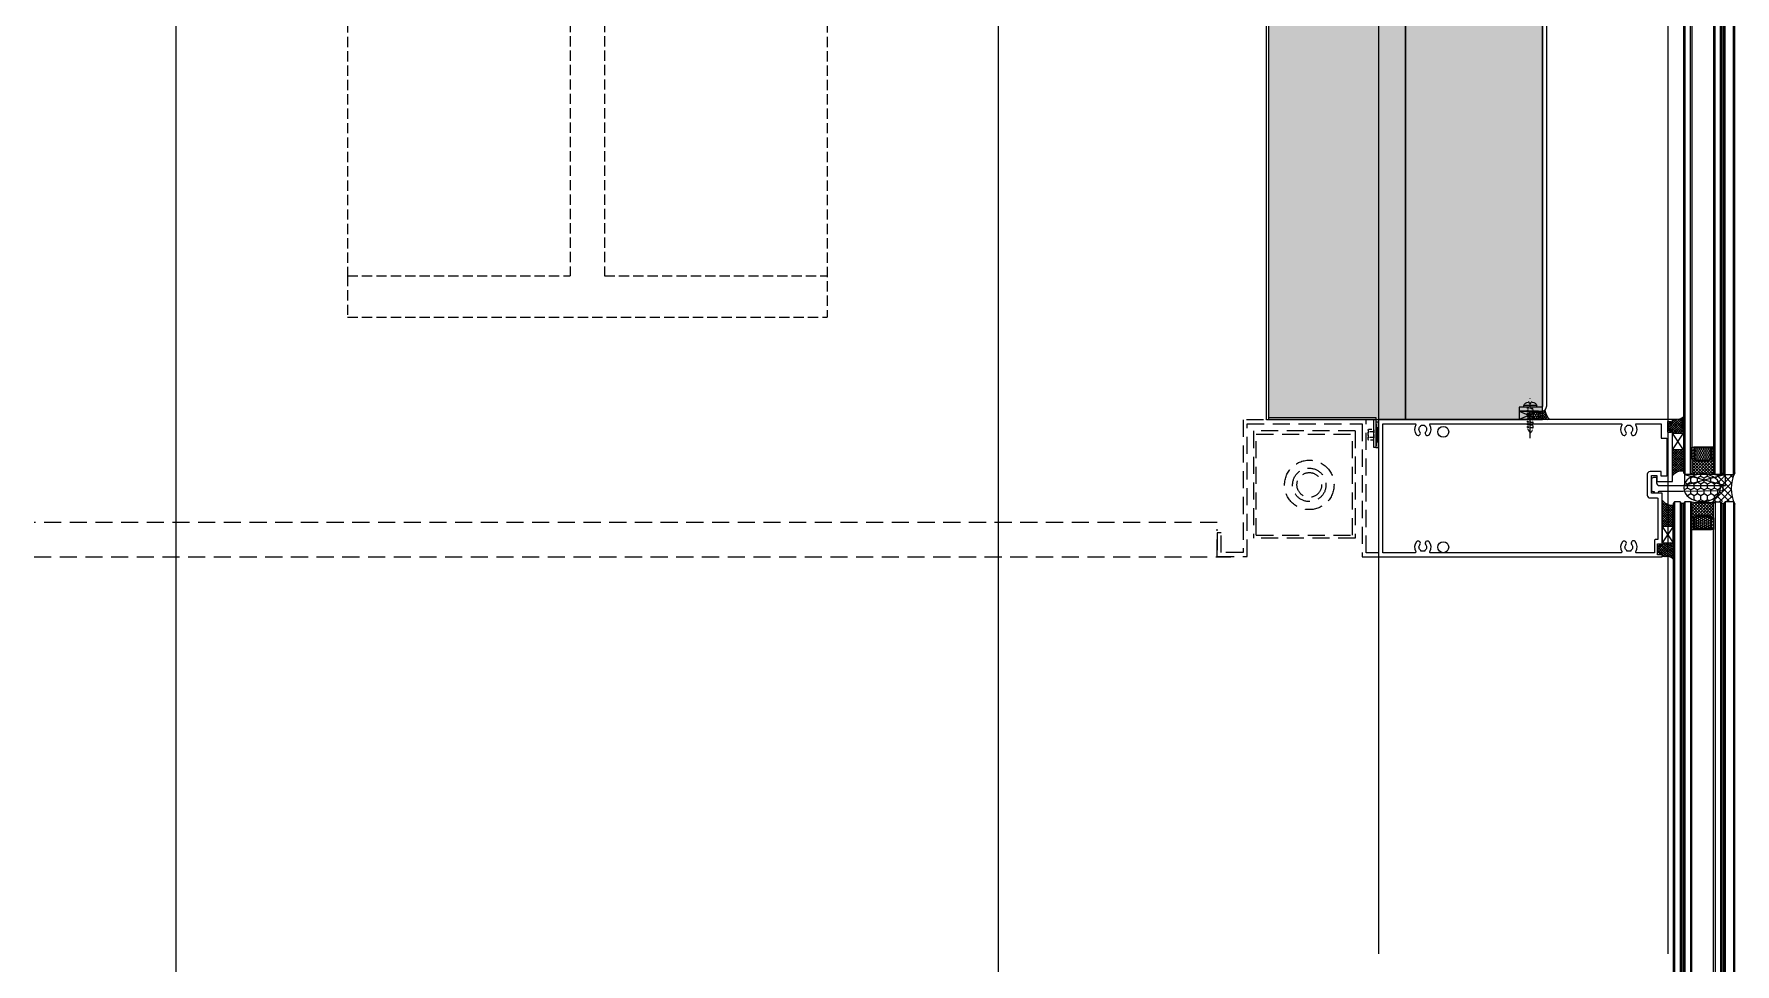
# Model space of a CAD drawing. Header units: millimetres. Extents: x 19684 to 58158, y -7929 to 13062.
# Drawn here: x 53836 to 55077, y 2732 to 3411 of the extents above; entities that cross this region are included whole.
import ezdxf

# ---------------------------------------------------------------- set-up
doc = ezdxf.new("R2010")
doc.units = ezdxf.units.MM
for name, pattern in [('CENTER2', [28.575000000000003, 19.05, -3.175, 3.175, -3.175]), ('DASH', [0.35, 0.25, -0.1]), ('HIDDEN', [0.375, 0.25, -0.125]), ('HIDDEN2', [0.1875, 0.125, -0.0625])]:
    doc.linetypes.add(name, pattern=pattern)
for name, color, linetype in [('CASTFIX', 1, 'Continuous'), ('F-Alum', 4, 'Continuous'), ('F-Bolt', 32, 'Continuous'), ('F-gasket', 8, 'Continuous'), ('F-Glass', 5, 'Continuous'), ('F-Misc', 1, 'Continuous'), ('F-seslants', 8, 'Continuous'), ('F-steel', 3, 'Continuous'), ('F_MISC', 8, 'Continuous'), ('GLAZING', 8, 'Continuous'), ('Hatch', 8, 'Continuous'), ('HIDDEN', 1, 'HIDDEN'), ('INSUL', 173, 'Continuous'), ('PJ', 4, 'Continuous'), ('POCHET', 8, 'Continuous'), ('TC', 4, 'Continuous')]:
    doc.layers.add(name, color=color, linetype=linetype)

# ---------------------------------------------------------------- blocks, each defined once
blk = doc.blocks.new('ding1')
at = {"layer": 'CASTFIX', "color": 8, "linetype": 'HIDDEN2'}
for p, q in [((1217.080535677697, -4182.623013990795), (1212.280535677697, -4183.266124916723)), ((1212.880535677697, -4181.857616678883), (1214.680535677697, -4178.922834070187)), ((1212.880535677697, -4197.922834070187), (1212.880535677697, -4181.857616678883)), ((1214.680535677697, -4178.922834070187), (1216.480535677697, -4181.33858421964)), ((1216.480535677697, -4197.922834070187), (1216.480535677697, -4181.33858421964)), ((1217.080535677697, -4184.623013990795), (1212.280535677697, -4185.266124916723)), ((1217.080535677697, -4186.623013990795), (1212.280535677697, -4187.266124916723)), ((1217.080535677697, -4188.623013990795), (1212.280535677697, -4189.266124916723)), ((1217.080535677697, -4190.623013990795), (1212.280535677697, -4191.266124916723)), ((1217.080535677697, -4192.623013990795), (1212.280535677697, -4193.266124916723)), ((1217.080535677697, -4194.623013990795), (1212.280535677697, -4195.266124916723)), ((1217.080535677697, -4196.623013990795), (1212.280535677697, -4197.266124916723))]:
    blk.add_line(p, q, dxfattribs=at)
at = {"layer": 'CASTFIX', "color": 9, "linetype": 'CENTER2'}
blk.add_line((1214.680535677697, -4175.415606518631), (1214.680535677697, -4204.300201433828), dxfattribs=at)
at = {"layer": 'CASTFIX'}
for p, q in [((1209.930535677697, -4197.922834070187), (1209.930535677697, -4199.172834070187)), ((1219.430535677697, -4197.922834070187), (1209.930535677697, -4197.922834070187)), ((1219.430535677697, -4199.172834070187), (1209.930535677697, -4199.172834070187)), ((1213.980558336815, -4201.472834070186), (1213.180535677697, -4201.472834070186)), ((1214.18056401238, -4200.722834070186), (1213.980558336815, -4201.472834070186)), ((1215.180564012408, -4200.722834070186), (1214.18056401238, -4200.722834070186)), ((1215.180564012408, -4200.722834070186), (1215.380558336844, -4201.472834070186)), ((1216.180535677697, -4201.472834070186), (1215.380558336844, -4201.472834070186)), ((1219.430535677697, -4197.922834070187), (1219.430535677697, -4199.172834070187))]:
    blk.add_line(p, q, dxfattribs=at)
for centre, radius, start, end in [((1213.340443233555, -4197.800682089081), 3.675631999908295, 201.9199292038799, 267.5065728459988), ((1216.020628121838, -4197.800682089082), 3.675631999908523, 272.4934271540012, 338.080070796125)]:
    blk.add_arc(centre, radius, start, end, dxfattribs=at)
blk = doc.blocks.new('*U173')
at = {"layer": 'INSUL', "lineweight": 0}
h = blk.add_hatch(dxfattribs=at)
h.set_pattern_fill('岩棉', color=256, scale=99.99999999999997, style=0, pattern_type=2)
h.set_pattern_definition([(171.78891, (53.30000799999998, 199.0476189999999), (-673.201724156126, 100.0000024861342), [3.334188999999999, -696.8453999999997]), (146.908661, (56.22287299999998, 197.1428569999999), (-158.400404383208, 100.0000013838884), [3.488732999999999, -729.1451199999998]), (132.32733, (58.39144999999998, 194.761905), (-178.2004572863524, 199.9999991336095), [3.220505999999999, -673.0857999999997]), (114.796992, (59.71145299999998, 191.9047619999999), (-39.60010136608866, 99.99999941106624), [3.147327999999999, -327.32212]), (91.62022409999996, (59.80573899999999, 188.571429), (-19.80005000361191, 599.9999997105076), [3.334667, -696.9452999999999]), (82.82482490000001, (50.09428599999998, 111.428571), (138.6003494418545, 1099.99999703413), [77.75173799999997, -16250.113]), (97.17517500000001, (69.70576499999997, 111.428571), (-138.600352482837, 1099.999996651516), [77.75173799999997, -16250.113]), (88.37977579999999, (59.99431099999998, 188.571429), (19.80004305400807, 599.9999999021458), [3.334667, -696.9452999999999]), (65.203007, (60.08859699999998, 191.9047619999999), (39.60010129581893, 99.99999955872293), [3.147327999999999, -327.32212]), (47.67266910000001, (61.40860099999998, 194.761905), (178.2004567313951, 199.9999997012696), [3.220505999999999, -673.0857999999998]), (33.09133830000001, (63.57717799999998, 197.1428569999999), (158.4004028750618, 100.0000036376688), [3.488732999999999, -729.1451199999998]), (8.211089519999998, (66.50004199999998, 199.0476189999999), (673.2017245654225, 99.99999981557863), [3.334188999999999, -696.8453999999997]), (87.16616460000002, (49.99999999999999, 109.52381), (19.80004178584671, 300.0000003017781), [1.907093999999999, -398.5826499999998]), (103.901385, (50.47142999999998, 107.619048), (-79.2002026466053, 299.999999628344), [1.962234, -410.1069899999999]), (111.603615, (51.22571699999999, 105.714286), (-19.80005052895802, 99.99999996627344), [2.048674999999999, -105.5067399999999]), (122.761347, (52.45143499999999, 103.809524), (-59.40015357165493, 99.99999895630114), [2.265060999999999, -473.3977299999999]), (138.290552, (54.05429599999999, 102.380952), (-118.8003028617563, 100.0000020556397), [2.147087, -448.74108]), (152.003514, (55.84572899999998, 101.428571), (-178.2004575064848, 99.99999862560195), [2.028856999999999, -424.03119]), (166.477202, (57.82573399999998, 100.952381), (-396.0010138359245, 100.0000032088846), [2.036461999999999, -425.6205499999999]), (167.070755, (59.90002499999999, 100.47619), (-415.8010658158153, 99.99999981188664), [2.128248, -444.8038799999999]), (12.9292444, (59.90002499999999, 100.47619), (415.8010659680222, 99.99999935621646), [2.128248, -444.8038799999999]), (13.5227975, (61.97431599999998, 100.952381), (396.0010147085891, 99.99999975312379), [2.036461999999999, -425.6205499999998]), (27.9964853, (63.95432099999999, 101.428571), (198.0005052749504, 100.0000036439554), [2.028856999999999, -424.03119]), (41.709447, (65.74575499999997, 102.380952), (118.8003019456718, 100.0000029682972), [2.147086999999999, -448.7410799999997]), (57.23865219999999, (67.34861599999998, 103.809524), (198.0005044485323, 300.0000016678518), [2.265060999999999, -473.3977299999999]), (68.396384, (68.57433299999998, 105.714286), (19.80005041478078, 100.0000003570638), [2.048674999999999, -105.50674]), (76.098615, (69.32862099999998, 107.619048), (19.80005075413857, 99.99999951570955), [1.962233999999999, -410.1069899999998]), (92.83383529999998, (69.80005099999998, 109.52381), (-19.80005025124201, 299.9999998913793), [1.907094, -398.5826499999999])])
h.paths.add_polyline_path([(0, 0), (1673.896708839847, 0), (1673.896708839847, 99.99999999999997), (0, 99.99999999999997)])
at = {"layer": 'INSUL'}
blk.add_lwpolyline([(0, 0), (1673.896708839847, 0), (1673.896708839847, 99.99999999999997), (0, 99.99999999999997)], close=True, dxfattribs=at)
blk = doc.blocks.new('*U26')
at = {"linetype": 'Continuous'}
blk.add_hatch(color=4, dxfattribs=at).paths.add_polyline_path([(0.2230624387959921, 17.52000000138151), (1027.232556443354, 17.52000012312738), (1027.232556443354, 16.00000012312579), (0.2230624387959637, 16.00000000137992)])
at = {"layer": 'TC'}
h = blk.add_hatch(dxfattribs=at)
h.set_pattern_fill('ANSI37', color=256, scale=0.5, style=0)
h.set_pattern_definition([(45, (0, 4.000000008940781), (-1.122532015133644, 1.122532015133644), []), (135, (0, 4.000000008940781), (-1.122532015133644, -1.122532015133644), [])])
edge = h.paths.add_edge_path()
edge.add_line((9.223057821582643, 4.000000003515872), (9.223057821582643, -2.999999998384396))
edge.add_line((9.223057821582643, -2.999999998384396), (10.72305782158264, -4.499999998384396))
edge.add_line((10.72305782158264, -4.499999998384396), (10.72305782158264, -5.999999995153189))
edge.add_line((10.72305782158264, -5.999999995153189), (0.2230624387957505, -5.999999995153189))
edge.add_line((0.2230624387957505, -5.999999995153189), (-0.7769375612042495, -6.999999995153189))
edge.add_arc((-52.51620980734808, 2.000000003114163), 52.51620980734808, 350.1321876643763, 369.8678123356237)
edge.add_line((-0.7769375612042495, 11.00000000138152), (0.2230624387957505, 10.00000000138152))
edge.add_line((0.2230624387957505, 10.00000000138152), (10.72305782158264, 10.00000000138152))
edge.add_line((10.72305782158264, 10.00000000138152), (10.72305782158264, 8.500000004612723))
edge.add_line((10.72305782158264, 8.500000004612723), (9.223057821582643, 7.000000004612723))
edge.add_line((9.223057821582643, 7.000000004612723), (9.223057821582643, 4.000000003515872))
h = blk.add_hatch(dxfattribs=at)
h.set_pattern_fill('HONEY', color=256, scale=0.3, style=0)
h.set_pattern_definition([(0, (0, 4.000000008940781), (1.42875, 0.8248889999999999), [0.9524999999999999, -1.905]), (120, (0, 4.000000008940781), (-1.428749829302342, 0.8248892956570172), [0.9524999999999985, -1.904999999999997]), (59.99999999999999, (0, 4.000000008940781), (1.706976584081587e-07, 1.649778295657017), [-1.905, 0.9524999999999999])])
h.paths.add_polyline_path([(10.02305782158533, 6.668629163378903), (11.05442867148713, 7.70000001328048), (18.42305782158701, 7.70000001328048), (18.42305782158701, -3.699999998396038), (11.05442867148713, -3.699999998396038), (10.02305782158533, -2.66862914849446)])
h = blk.add_hatch(dxfattribs=at)
h.set_pattern_fill('ANSI31', color=256, scale=0.5, style=0)
h.set_pattern_definition([(45, (0, 4.000000008940781), (-1.122532015133644, 1.122532015133644), [])])
h.paths.add_polyline_path([(19.22305782158264, 8.500000001381515), (10.72305782158264, 8.500000013268838), (10.72305782158264, 10.00000001650005), (19.22305782158264, 10.00000000461272)])
h = blk.add_hatch(dxfattribs=at)
h.set_pattern_fill('ANSI31', color=256, scale=0.5, style=0)
h.set_pattern_definition([(45, (0, 4.000000006228326), (-1.122532015133644, 1.122532015133644), [])])
h.paths.add_polyline_path([(19.22305782158264, 8.500000010037631), (10.72305782158264, 8.500000021924954), (10.72305782158264, 10.00000002515616), (19.22305782158264, 10.00000001326884)])
h = blk.add_hatch(dxfattribs=at)
h.set_pattern_fill('ANSI31', color=256, scale=0.5, style=0)
h.set_pattern_definition([(45, (0, -2.712454261200037e-09), (-1.122532015133644, 1.122532015133644), [])])
h.paths.add_polyline_path([(19.22305782158264, -4.499999995153189), (10.72305782158264, -4.500000007040512), (10.72305782158264, -6.000000010271719), (19.22305782158264, -5.999999998384396)])
at = {"color": 4, "linetype": 'Continuous'}
blk.add_lwpolyline([(0.2230624387959921, 17.52000000138151), (1027.232556443354, 17.52000012312738), (1027.232556443354, 16.00000012312579), (0.2230624387959637, 16.00000000137992)], close=True, dxfattribs=at)
at = {"layer": 'F-Glass'}
for points in [[(1027.232556443354, 17.52000012312579), (0.2230624387959885, 17.52000000138151), (-0.7769375612040115, 18.52000000138151), (-0.7769375612040115, 24.52000000138151), (0.2230624387959885, 25.52000000138151), (1027.232556443354, 25.5200001231258)], [(1027.232556443354, 10.00000013178191), (0.2230624387957505, 10.00000001003763), (-0.7769375612042495, 11.00000001003763), (-0.7769375612042495, 15.00000000138152), (0.2230624387957505, 16.00000000138152), (1027.232556443354, 16.00000012312579)], [(1027.232556443354, -5.999999873405726), (0.2230624387957505, -5.999999995153189), (-0.7769375612042495, -6.999999995153189), (-0.7769375612042495, -10.82826643955912), (0.2230624387957505, -11.82826643955912), (1027.232556443354, -11.82826631781166)]]:
    blk.add_lwpolyline(points, dxfattribs=at)
at = {"layer": 'PJ'}
blk.add_lwpolyline([(9.223057821582643, 4.000000003515872), (9.223057821582643, -2.999999998384396), (10.72305782158264, -4.499999998384396), (10.72305782158264, -5.999999995153189), (0.2230624387957505, -5.999999995153189), (-0.7769375612042495, -6.999999995153189, 0.08632639570597916), (-0.7769375612042495, 11.00000000138152), (0.2230624387957505, 10.00000000138152), (10.72305782158264, 10.00000000138152), (10.72305782158264, 8.500000004612723), (9.223057821582643, 7.000000004612723)], format="xyb", close=True, dxfattribs=at)
at = {"layer": 'PJ', "ltscale": 3}
for points in [[(9.223057821582643, 7.000000013268838), (10.72305782158264, 8.500000013268838), (19.22305782158264, 8.500000013268838), (19.22305782158264, -4.499999998384396), (10.72305782158264, -4.499999998384396), (9.223057821582643, -2.999999998384396)], [(10.02305782158533, 6.668629163378903), (11.05442867148713, 7.70000001328048), (18.42305782158701, 7.70000001328048), (18.42305782158701, -3.699999998396038), (11.05442867148713, -3.699999998396038), (10.02305782158533, -2.66862914849446)]]:
    blk.add_lwpolyline(points, close=True, dxfattribs=at)
at = {"layer": 'PJ'}
for points in [[(19.22305782158264, 8.500000001381515), (10.72305782158264, 8.500000013268838), (10.72305782158264, 10.00000001650005), (19.22305782158264, 10.00000000461272)], [(19.22305782158264, 8.500000010037631), (10.72305782158264, 8.500000021924954), (10.72305782158264, 10.00000002515616), (19.22305782158264, 10.00000001326884)], [(19.22305782158264, -4.499999995153189), (10.72305782158264, -4.500000007040512), (10.72305782158264, -6.000000010271719), (19.22305782158264, -5.999999998384396)]]:
    blk.add_lwpolyline(points, close=True, dxfattribs=at)
at = {"layer": 'TC', "color": 9, "linetype": 'Continuous'}
for p, q in [((-0.7769375612040115, 24.52000000138151), (1027.232556443354, 24.5200001231258)), ((-0.7769375612040115, 18.52000000138151), (1027.232556443354, 18.52000012312579)), ((-0.7769375612042495, 15.00000000138152), (1027.232556443354, 15.00000012312579)), ((-0.7769375612042495, 11.00000001003763), (1027.232556443354, 11.00000013178191)), ((-0.7769375612042495, -6.999999995153189), (1027.232556443354, -6.999999873405726)), ((-0.7769375612042495, -10.82826643955912), (1027.232556443354, -10.82826631781166))]:
    blk.add_line(p, q, dxfattribs=at)
blk = doc.blocks.new('*U174')
at = {"linetype": 'Continuous'}
for points in [[(-43.56000000512402, 1.00000000614197), (-43.55999987230749, 371.1575230551537), (-45.07999987230749, 371.1575230546058), (-45.08000000512402, 1.000000005594327)], [(-14.04000000000174, 1.000000001268106), (-14.03999986718521, 371.1575230502798), (-15.55999986718521, 371.1575230502797), (-15.56000000000174, 1.000000001268219)]]:
    blk.add_hatch(color=4, dxfattribs=at).paths.add_polyline_path(points)
at = {"layer": 'TC'}
h = blk.add_hatch(dxfattribs=at)
h.set_pattern_fill('ANSI31', color=256, scale=0.5, style=0)
h.set_pattern_definition([(45, (41567.46289831595, 2291.421798873034), (-1.122532015133644, 1.122532015133644), [])])
h.paths.add_polyline_path([(-36.06000000512402, 19.99999538964943), (-36.06000001701294, 11.49999538964943), (-37.56000002024346, 11.49999538964943), (-37.56000000835455, 19.99999538964943)])
h = blk.add_hatch(dxfattribs=at)
h.set_pattern_fill('HONEY', color=256, scale=0.3, style=0)
h.set_pattern_definition([(0, (41567.46289831595, 2291.421798884622), (1.42875, 0.8248889999999999), [0.9524999999999999, -1.905]), (120, (41567.46289831595, 2291.421798884622), (-1.428749829302342, 0.8248892956570172), [0.952499999999998, -1.904999999999996]), (59.99999999999999, (41567.46289831595, 2291.421798884622), (1.706976584081587e-07, 1.649778295657017), [-1.905, 0.9524999999999999])])
h.paths.add_polyline_path([(-24.89137084665388, 10.79999538405756), (-23.8599999967523, 11.83136623395914), (-23.8599999967523, 19.19999538405902), (-35.26000000836619, 19.1999953896538), (-35.26000000836619, 11.83136623955392), (-34.22862915846461, 10.79999538965235)])
h = blk.add_hatch(dxfattribs=at)
h.set_pattern_fill('ANSI31', color=256, scale=0.5, style=0)
h.set_pattern_definition([(45, (41571.46289831595, 2291.421798879027), (-1.122532015133644, 1.122532015133644), [])])
h.paths.add_polyline_path([(-23.06000000865286, 19.99999538405465), (-23.05999999676395, 11.49999538405465), (-21.55999999353342, 11.49999538405465), (-21.56000000542234, 19.99999538405465)])
h = blk.add_hatch(dxfattribs=at)
h.set_pattern_fill('ANSI31', color=256, scale=0.5, style=0)
h.set_pattern_definition([(45, (41571.46289831595, 2291.421798876314), (-1.122532015133644, 1.122532015133644), [])])
h.paths.add_polyline_path([(-23.05999999999447, 19.99999538405465), (-23.05999998811283, 11.49999538405465), (-21.55999998488231, 11.49999538405465), (-21.55999999676395, 19.99999538405465)])
h = blk.add_hatch(dxfattribs=at)
h.set_pattern_fill('ANSI37', color=256, scale=0.5, style=0)
h.set_pattern_definition([(45, (41567.46289831595, 2291.421798884622), (-1.122532015133644, 1.122532015133644), []), (135, (41567.46289831595, 2291.421798884622), (-1.122532015133644, -1.122532015133644), [])])
edge = h.paths.add_edge_path()
edge.add_line((-31.560000006521, 9.999995389649435), (-34.56000000835455, 9.999995389649435))
edge.add_line((-34.56000000835455, 9.999995389649435), (-36.06000000835455, 11.49999538964943))
edge.add_line((-36.06000000835455, 11.49999538964943), (-37.56000000512402, 11.49999538964943))
edge.add_line((-37.56000000512402, 11.49999538964943), (-37.56000000512402, 1.000000006862543))
edge.add_line((-37.56000000512402, 1.000000006862543), (-38.56000000512402, 6.862542534236127e-09))
edge.add_arc((-29.56000002297011, -51.73927224170338), 52.51620980697288, 80.13218764653152, 99.86781231785102, ccw=False)
edge.add_line((-20.56000000865286, 1.267761007284207e-09), (-21.56000000865286, 1.000000001267761))
edge.add_line((-21.56000000865286, 1.000000001267761), (-21.56000000865286, 11.49999538405465))
edge.add_line((-21.56000000865286, 11.49999538405465), (-23.06000000542234, 11.49999538405465))
edge.add_line((-23.06000000542234, 11.49999538405465), (-24.56000000542234, 9.999995384054653))
edge.add_line((-24.56000000542234, 9.999995384054653), (-31.560000006521, 9.999995389649435))
at = {"color": 4, "linetype": 'Continuous'}
for points in [[(-43.56000000512402, 1.00000000614197), (-43.55999987230749, 371.1575230551537), (-45.07999987230749, 371.1575230546058), (-45.08000000512402, 1.000000005594327)], [(-14.04000000000174, 1.000000001268106), (-14.03999986718521, 371.1575230502798), (-15.55999986718521, 371.1575230502797), (-15.56000000000174, 1.000000001268219)]]:
    blk.add_lwpolyline(points, close=True, dxfattribs=at)
at = {"layer": 'F-Glass'}
for points in [[(-53.07999987230749, 371.157523054606), (-53.08000000512402, 1.000000005594327), (-52.08000000512402, 5.594326779601033e-09), (-46.08000000512402, 5.594326779601033e-09), (-45.08000000512402, 1.000000005594327), (-45.07999987230749, 371.1575230546063)], [(-37.55999987230749, 371.1575230558745), (-37.56000000512402, 1.000000006862546), (-38.56000000512402, 6.862546086949806e-09), (-42.56000000512402, 6.141970487760773e-09), (-43.56000000512402, 1.00000000614197), (-43.55999987230749, 371.1575230551539)], [(-21.55999986718521, 371.1575230502797), (-21.55999999999447, 1.000000001267765), (-20.55999999999447, 1.267764559997886e-09), (-16.55999999999447, 1.267764559997886e-09), (-15.55999999999447, 1.000000001267765), (-15.55999986718521, 371.1575230502797)], [(-14.03999986718521, 371.1575230502798), (-14.04000000000174, 1.000000001268106), (-13.04000000000174, 1.268105620511051e-09), (-9.040000000001742, 1.988681219700084e-09), (-8.040000000001742, 1.000000001988681), (-8.03999986718521, 371.1575230510006)]]:
    blk.add_lwpolyline(points, dxfattribs=at)
at = {"layer": 'PJ'}
for points in [[(-36.06000000512402, 19.99999538964943), (-36.06000001701294, 11.49999538964943), (-37.56000002024346, 11.49999538964943), (-37.56000000835455, 19.99999538964943)], [(-23.06000000865286, 19.99999538405465), (-23.05999999676395, 11.49999538405465), (-21.55999999353342, 11.49999538405465), (-21.56000000542234, 19.99999538405465)], [(-23.05999999999447, 19.99999538405465), (-23.05999998811283, 11.49999538405465), (-21.55999998488231, 11.49999538405465), (-21.55999999676395, 19.99999538405465)]]:
    blk.add_lwpolyline(points, close=True, dxfattribs=at)
at = {"layer": 'PJ', "ltscale": 3}
for points in [[(-24.55999999676395, 9.999995384054653), (-23.05999999676395, 11.49999538405465), (-23.05999999676395, 19.99999538405465), (-36.06000000835455, 19.99999538964943), (-36.06000000835455, 11.49999538964943), (-34.56000000835455, 9.999995389649435)], [(-24.89137084665388, 10.79999538405756), (-23.8599999967523, 11.83136623395914), (-23.8599999967523, 19.19999538405902), (-35.26000000836619, 19.1999953896538), (-35.26000000836619, 11.83136623955392), (-34.22862915846461, 10.79999538965235)]]:
    blk.add_lwpolyline(points, close=True, dxfattribs=at)
at = {"layer": 'PJ'}
blk.add_lwpolyline([(-31.560000006521, 9.999995389649435), (-34.56000000835455, 9.999995389649435), (-36.06000000835455, 11.49999538964943), (-37.56000000512402, 11.49999538964943), (-37.56000000512402, 1.000000006862543), (-38.56000000512402, 6.862542534236127e-09, -0.08632639570629587), (-20.56000000865286, 1.267761007284207e-09), (-21.56000000865286, 1.000000001267761), (-21.56000000865286, 11.49999538405465), (-23.06000000542234, 11.49999538405465), (-24.56000000542234, 9.999995384054653)], format="xyb", close=True, dxfattribs=at)
at = {"layer": 'TC', "color": 9, "linetype": 'Continuous'}
for p, q in [((-52.08000000512402, 5.594326779601033e-09), (-52.07999987230749, 371.157523054606)), ((-46.08000000512402, 5.594326779601033e-09), (-46.07999987230749, 371.1575230546063)), ((-42.56000000512402, 6.141970487760773e-09), (-42.55999987230749, 371.1575230551539)), ((-38.56000000512402, 6.862546086949806e-09), (-38.55999987230749, 371.1575230558745)), ((-20.55999999999447, 1.267764559997886e-09), (-20.55999986718521, 371.1575230502797)), ((-16.55999999999447, 1.267764559997886e-09), (-16.55999986718521, 371.1575230502797)), ((-13.04000000000174, 1.268105620511051e-09), (-13.03999986718521, 371.1575230502798)), ((-9.040000000001742, 1.988681219700084e-09), (-9.03999986718521, 371.1575230510006))]:
    blk.add_line(p, q, dxfattribs=at)
blk = doc.blocks.new('A$C57E61DF8')
at = {"layer": 'GLAZING'}
h = blk.add_hatch(dxfattribs=at)
h.set_pattern_fill('ANSI37', color=256, scale=10)
h.set_pattern_definition([(45, (33510.59369597723, 50850.56907076713), (-0.8838834764831844, 0.8838834764831844), []), (135, (33510.59369597723, 50850.56907076713), (-0.8838834764831844, -0.8838834764831843), [])])
h.paths.add_polyline_path([(0, -11.16902688858681), (-0.2901045945036458, -10.95144844270544), (-0.652735337644117, -10.1536608078095), (-0.9428399321477627, -10.0086085105504), (-1.305470675288234, -10.1536608078095), (-1.59557526979188, -10.95144844270544), (-1.958206012932351, -11.16902688858681), (-2.320836756065546, -10.95144844270544), (-2.610941350576468, -10.1536608078095), (-2.973572093709663, -10.0086085105504), (-3.336202836850134, -10.1536608078095), (-3.62630743135378, -10.95144844270544), (-3.988938174494251, -11.16902688858681), (-4.279042768997897, -10.95144844270544), (-5.004304255271563, -10.0086085105504), (-5.511987295663857, -10.66134384819452), (-6.164722633307974, -11.16902688858681), (-6.599879525070719, -11.16902688858681), (-6.889984119574365, -11.02397459133499), (-6.962510268203914, -10.80639614545362), (-6.309774930559797, -10.08113465917995), (-5.65703959291568, -8.703137835262169), (-5.584513444286131, -8.195454794869875), (-5.439461147034308, -3.481255134109233), (-5.149356552523386, -3.191150539598311), (-2.103258310184174, -3.191150539598311), (-2.103258310184174, -1.958206012939627), (-2.175784458813723, -1.740627567058254), (-3.191150539591035, -1.595575269799156), (-3.263676688220585, -1.377996823917783), (-3.191150539591035, -1.160418378036411), (-1.958206012932351, 0), (0, 0), (2.0307321615619, 0), (3.263676688227861, -1.160418378036411), (3.336202836850134, -1.377996823917783), (3.191150539598311, -1.595575269799156), (2.248310607443273, -1.740627567058254), (2.10325831019145, -1.958206012939627), (2.10325831019145, -3.191150539598311), (4.424095066256996, -3.191150539598311), (4.714199660767918, -3.481255134109233), (4.714199660767918, -10.0086085105504), (4.351568917634722, -10.95144844270544), (3.988938174494251, -11.16902688858681), (4.061464323123801, -11.16902688858681), (3.698833579990605, -10.95144844270544), (3.336202836850134, -10.1536608078095), (3.046098242346488, -10.0086085105504), (2.683467499206017, -10.1536608078095), (2.393362904702371, -10.95144844270544), (2.0307321615619, -11.16902688858681), (1.668101418428705, -10.95144844270544), (1.377996823917783, -10.1536608078095), (1.015366080784588, -10.0086085105504), (0.652735337644117, -10.1536608078095), (0.3626307431404712, -10.95144844270544)])
at = {"layer": 'GLAZING', "flags": 128}
blk.add_lwpolyline([(0, -11.16902688858681), (-0.2901045945036458, -10.95144844270544), (-0.652735337644117, -10.1536608078095), (-0.9428399321477627, -10.0086085105504), (-1.305470675288234, -10.1536608078095), (-1.59557526979188, -10.95144844270544), (-1.958206012932351, -11.16902688858681), (-2.320836756065546, -10.95144844270544), (-2.610941350576468, -10.1536608078095), (-2.973572093709663, -10.0086085105504), (-3.336202836850134, -10.1536608078095), (-3.62630743135378, -10.95144844270544), (-3.988938174494251, -11.16902688858681), (-4.279042768997897, -10.95144844270544), (-5.004304255271563, -10.0086085105504), (-5.511987295663857, -10.66134384819452), (-6.164722633307974, -11.16902688858681), (-6.599879525070719, -11.16902688858681), (-6.889984119574365, -11.02397459133499), (-6.962510268203914, -10.80639614545362), (-6.309774930559797, -10.08113465917995), (-5.65703959291568, -8.703137835262169), (-5.584513444286131, -8.195454794869875), (-5.439461147034308, -3.481255134109233), (-5.149356552523386, -3.191150539598311), (-2.103258310184174, -3.191150539598311), (-2.103258310184174, -1.958206012939627), (-2.175784458813723, -1.740627567058254), (-3.191150539591035, -1.595575269799156), (-3.263676688220585, -1.377996823917783), (-3.191150539591035, -1.160418378036411), (-1.958206012932351, 0), (0, 0), (2.0307321615619, 0), (3.263676688227861, -1.160418378036411), (3.336202836850134, -1.377996823917783), (3.191150539598311, -1.595575269799156), (2.248310607443273, -1.740627567058254), (2.10325831019145, -1.958206012939627), (2.10325831019145, -3.191150539598311), (4.424095066256996, -3.191150539598311), (4.714199660767918, -3.481255134109233), (4.714199660767918, -10.0086085105504), (4.351568917634722, -10.95144844270544), (3.988938174494251, -11.16902688858681), (4.061464323123801, -11.16902688858681), (3.698833579990605, -10.95144844270544), (3.336202836850134, -10.1536608078095), (3.046098242346488, -10.0086085105504), (2.683467499206017, -10.1536608078095), (2.393362904702371, -10.95144844270544), (2.0307321615619, -11.16902688858681), (1.668101418428705, -10.95144844270544), (1.377996823917783, -10.1536608078095), (1.015366080784588, -10.0086085105504), (0.652735337644117, -10.1536608078095), (0.3626307431404712, -10.95144844270544)], close=True, dxfattribs=at)
blk = doc.blocks.new('*U177')
at = {"layer": 'F-Misc'}
blk.add_lwpolyline([(0, -11.95076486056518), (0, 0), (-7.999999999992681, 0), (-7.999999999992681, -11.95076486056518)], close=True, dxfattribs=at)
for points in [[(0, -11.95076486056518), (-7.999999999992681, 0)], [(-7.999999999992681, -11.95076486056518), (0, 0)]]:
    blk.add_lwpolyline(points, dxfattribs=at)
blk = doc.blocks.new('A$C28B41ED6')
at = {"layer": 'F-seslants'}
h = blk.add_hatch(dxfattribs=at)
h.set_pattern_fill('ANSI37', color=256, scale=9.999999999999998, angle=-90.0000000000051)
h.set_pattern_definition([(314.9999999999949, (51072.71738539773, -33355.11153736676), (0.883883476483263, 0.8838834764831061), []), (44.9999999999949, (51072.71738539773, -33355.11153736676), (-0.8838834764831055, 0.8838834764832629), [])])
edge = h.paths.add_edge_path()
edge.add_ellipse((221.2668661791686, 4.794258244291996), major_axis=(0.4232831623528867, -8.135796997208633), ratio=0.9999999999998387, start_angle=168.6153389297393, end_angle=234.0272948202823)
edge.add_line((214.4339543361566, 9.230661873472854), (214.4339543361493, 28.16623087317566))
edge.add_line((214.4339543361421, 28.16623087317566), (222.4578763489699, 28.16623087317566))
edge.add_line((222.4578763489772, 28.16623087317566), (222.4578763489844, 12.85352968721418))
at = {"layer": 'F-seslants', "linetype": 'Continuous'}
h = blk.add_hatch(dxfattribs=at)
h.set_pattern_fill('HONEY', color=8, scale=0.894654994768745, angle=89.99999999999999, style=0)
h.set_pattern_definition([(90, (-4759.313004144657, 9206.512124962872), (-2.459970213265983, 4.260794412586149), [2.840529608390765, -5.68105921678153]), (210, (-4759.313004144657, 9206.512124962872), (-2.45997109496941, -4.260793903534439), [2.840529608390766, -5.681059216781532]), (150, (-4759.313004144657, 9206.512124962872), (-4.91994130823539, 5.090517103609903e-07), [-5.681059216781532, 2.840529608390766])])
edge = h.paths.add_edge_path()
edge.add_ellipse((236.1207801281998, 0.3154418454505503), major_axis=(13.41982492153117, 0), ratio=0.75, start_angle=0, end_angle=360, ccw=False)
at = {"layer": 'F-seslants'}
h = blk.add_hatch(dxfattribs=at)
h.set_pattern_fill('ANSI37', color=256, scale=1.118318743460931, angle=-89.99999999953363, style=0)
h.set_pattern_definition([(315.0000000004664, (-4725.07079805313, 9118.916993712483), (2.510697185297411, 2.510697185338283), []), (45.00000000046636, (-4725.07079805313, 9118.916993712483), (-2.510697185338283, 2.510697185297411), [])])
edge = h.paths.add_edge_path()
edge.add_ellipse((236.1207801281998, 0.3154418454505503), major_axis=(13.41982492153117, 0), ratio=0.7499999999999999, start_angle=315.3034736684692, end_angle=392.4129026684018)
edge.add_line((247.4498934743315, 5.710381751559908), (255.3330725455016, 9.849744046427077))
edge.add_line((255.3330725455016, 9.849744046427077), (255.3330725455016, -9.761876856864546))
edge.add_line((255.3330725455016, -9.761876856849995), (255.253742550296, -9.761876856849995))
edge.add_line((255.253742550296, -9.761876856849995), (245.6601568884216, -6.763699731876841))
edge = h.paths.add_edge_path()
edge.add_line((255.3330725455016, 9.999999964726157), (257.7536761983429, 9.999999964726157))
edge.add_line((257.7536761983356, 9.999999964726157), (260.0398828841862, 11.49999996472616))
edge.add_arc((283.2513498914195, 2.87545844912529e-08), 25.90409618487281, 153.6441253908511, 206.3558748382135)
edge.add_arc((255.4859296690702, -15.06547123385826), 5.78369046748503, 38.05880553306135, 66.49013317106629)
edge.add_line((257.7930842169735, -9.761876856849995), (255.3330725455016, -9.761876856849995))
edge.add_line((255.3330725455016, -9.761876856849995), (255.3330725455016, 9.999999964726157))
edge = h.paths.add_edge_path()
edge.add_ellipse((236.1207801281998, 0.3154418454505503), major_axis=(13.41982492153117, 0), ratio=0.7499999999999999, start_angle=32.41290266840188, end_angle=51.05755873100412)
edge.add_line((244.555668309913, 10), (255.3330725453779, 10))
edge.add_line((255.3330725453707, 10), (247.4498934742878, 5.710381751559908))
edge = h.paths.add_edge_path()
edge.add_ellipse((236.1207801281998, 0.3154418454505503), major_axis=(13.41982492153117, 0), ratio=0.7499999999999999, start_angle=273.9974839737967, end_angle=315.3034736684692)
edge.add_line((245.6601568885526, -6.763699731876841), (255.4048878179165, -9.761876856849995))
edge.add_line((255.4048878179165, -9.761876856849995), (237.0563119236249, -9.724940152547788))
h = blk.add_hatch(dxfattribs=at)
h.set_pattern_fill('ANSI37', color=256, scale=9.999999999999998, angle=-90.0000000000051)
h.set_pattern_definition([(314.9999999999949, (51065.25648017623, -33422.38884636501), (0.883883476483263, 0.8838834764831061), []), (44.9999999999949, (51065.25648017623, -33422.38884636501), (-0.8838834764831055, 0.8838834764832629), [])])
edge = h.paths.add_edge_path()
edge.add_ellipse((213.8059609576812, -4.399384013318922), major_axis=(0.4232831623528867, 8.135796997208633), ratio=0.9999999999998387, start_angle=125.9727051797177, end_angle=191.3846610702607, ccw=False)
edge.add_line((206.973049114662, -8.83578764248523), (206.9730491146547, -27.77135664218804))
edge.add_line((206.9730491146547, -27.77135664220259), (214.9969711274898, -27.77135664220259))
edge.add_line((214.9969711274898, -27.77135664220259), (214.9969711274971, -12.45865545622655))
at = {"layer": 'F-Alum', "ltscale": 250}
for points in [[(210.9982442299515, 48.70376372942701), (213.4852126371188, 48.70376372942701), (213.4852126371115, 47.69030432475847, 0.4698504331458523), (213.9025481816716, 47.45103024126729, 0.3384584771555831), (214.4799999999886, 48.51968671852956), (214.4799999999814, 50.19594477373175), (0, 50.19594477373175), (0, -47.54191362787969), (0, -50.02888203503971), (206.9599999948769, -50.02888203503971), (206.9599999948769, -48.03930730930006, 0.2538275694296795), (206.3793553946452, -47.28253813649644, 0.5536395576060519), (205.9652126320143, -47.60505094155087), (205.9652126320143, -48.53670099074952), (203.478244224847, -48.53670099074952), (203.478244224847, -40.57840208782), (205.9652126320143, -40.57840208782), (205.9652126320143, -41.57318945074803, 0.4698504330743633), (206.3825481765671, -41.81246353416645, 0.3384584771551929), (206.9599999948841, -40.74380705697695), (206.9599999948769, -3.522572821035283), (199.0607958755572, -3.522572821035283), (199.0607958755572, 8.909662896214286, -0.4142135623730951), (199.5607958755572, 9.409662896214286), (202.5399453270293, 9.409662896214286, -0.4142135623734031), (203.0399453270293, 8.909662896214286), (203.039945327022, 5.433119763329159, 0.4142135623734031), (203.539945327022, 4.933119763329159), (214.4799999999814, 4.933119763329159), (214.4799999999814, 41.22418646613369, 0.2528969012330521), (213.9025481817662, 41.97952627282939, 0.5793619336971848), (213.4852126371261, 41.63345360278618), (213.4852126371188, 40.74546482649748), (211.4982442299515, 40.74546482649748, -0.4142135623732381), (210.9982442299515, 41.24546482649748)], [(33.23048197037861, 46.0000024602632, -0.4906913163636282), (33.71445261932968, 45.37441420069081, -0.4578921812555443), (34.36230015219189, 41.18469222792191, 1), (36.7986637885333, 39.11005196235783, 0.3297233785950573), (37.28638393245637, 46.23076945127104, -0.5924527143345938), (37.70770909059502, 47.00000003389141), (177.0884298482633, 47.00000044793705, -0.592452721609697), (177.5097550171558, 46.23076986536034, 0.3297233785906297), (177.997475161028, 39.11005237651989, 1), (180.433838797413, 41.18469264209853, -0.4578921812552433), (181.0816863302534, 45.37441461480921, -0.4906913163825761), (181.5656569792191, 46.00000287441071), (183.5656569792045, 46.00000287441071, -0.4906913163799669), (184.0496276281774, 45.37441461480921, -0.4578921812555165), (184.6974751610396, 41.18469264206942, 1), (187.1338387973956, 39.11005237651989, 0.3297233785833296), (187.6215589414132, 46.23076986521482, -0.5924527179565829), (188.0428841049361, 47.00000044779154), (206.1150391259798, 47.00000044779154), (206.1150391259871, 36.49998733060784), (210.3746272334247, 36.49998733060784), (210.374627233432, 9.401009049790446, -0.4142135623736986), (209.8746272334247, 8.901009049790446), (206.1046105597197, 8.901009049790446), (206.1046105597197, 12.20394176708942), (198.0546103406668, 12.20394176707487, 0.4142135623729712), (196.0546103406668, 10.20394176707487), (196.0546103406668, -5.011611562513281, 0.4142135631264707), (198.0546103458182, -7.011611562513281), (203.2955252383181, -7.011611548863584, -0.414213522190771), (203.7955252395986, -7.511611478985287), (203.7955293610066, -36.99998680638964, -0.4142136033046728), (203.2955293610212, -37.49998687626794), (201.7955326954907, -37.49998687626794, 0.4393630772591238), (201.3546274791079, -37.99998687626794), (201.3546274791006, -46.99999941367423), (188.0428841823159, -46.99999942063005, -0.5924527110404191), (187.621559012252, -46.23076884725015, 0.3137978522647686), (187.1338387973519, -38.74701449333224, 0.9249499675868071), (184.688924862945, -41.17469829559559, -0.4593134454844459), (184.0496276281629, -45.37441370770102, -0.4906913163813946), (183.5656569792045, -46.00000196730252), (181.5656569792191, -46.00000196730252, -0.4906913163783282), (181.0816863302534, -45.37441370770102, -0.4578921812493494), (180.4338387974276, -41.18469173496123, 1), (177.997475161028, -39.11005146939715, 0.3297233785925548), (177.5097550171486, -46.23076895825216, -0.5924527143330183), (177.0884298590245, -46.99999954082887), (37.70770910132705, -46.99999995503458, -0.592452721596696), (37.28638393244182, -46.23076937245787, 0.3297233785932931), (36.79866378854058, -39.11005188354466, 1), (34.36230015219189, -41.18469214907964, -0.457892181255384), (33.71445261933695, -45.37441412184853, -0.4906913163898221), (33.23048197037861, -46.00000238143548), (31.23048197036405, -46.00000238142093, -0.4906913163771875), (30.74651132142026, -45.37441412184853, -0.45789218124906), (30.09866378858715, -41.18469214909419, 1), (27.66230015220208, -39.1100518835301, 0.3297233773978878), (27.17457999438193, -46.23076935057179, -0.5924527163566944), (26.75325482994231, -46.99999993134406), (3.019148198749463, -46.99999999444117), (3.01914819877129, 46.99999999444117), (26.75325484467612, 47.00000003384775, -0.5924527180723483), (27.17458000832994, 46.23076945127104, 0.3297233785926844), (27.66230015218753, 39.11005196237238, 1), (30.09866378857987, 41.18469222793647, -0.4578921812528515), (30.74651132141298, 45.37441420067626, -0.4906913163952531), (31.23048197037133, 46.00000246027776)]]:
    blk.add_lwpolyline(points, format="xyb", close=True, dxfattribs=at)
blk.add_lwpolyline([(219.7159566080518, -2.413552603102289, -0.9700874874875445), (219.7159566080518, -2.413552603102289), (204.3688784687838, -2.413552603102289, 0.3794005706979667), (203.9205551144842, -2.847249018159346), (203.9205551144842, -2.977770595272887, -0.4142135623706192), (203.4205551144842, -3.477770595258335), (201.9205551144842, -3.477770595258335, -0.414213562373095), (201.4205551144842, -2.977770595258335), (201.4205551145424, -2.883023146321648, 0.4518493453057133), (200.9205551145424, -2.4704991178005), (200.3186011932339, -2.4704991178005, -0.4142135623767479), (199.3186011931757, -1.4704991178005), (199.3186011932339, 6.603954850055743, -0.4142135623740217), (200.8186011932339, 8.103954850055743), (202.3186011932266, 8.103954850055743, -0.4142135623732606), (202.8186011932266, 7.603954850055743), (202.8186011932266, 4.036312524607638, 0.4221499960357085), (204.8178711329529, 1.982278201903682), (250.6763935398485, 1.982278201903682, -0.414213562373448), (251.1763935398485, 1.482278201903682), (251.1763935398485, -1.303646052634576, -0.408640448254701), (250.6859255742456, -1.803555184713332), (222.1414578315307, -2.413552603102289, 0.009484995662766959), (219.7159566080518, -2.413552603102289)], format="xyb", dxfattribs=at)
at = {"layer": 'F-seslants'}
for p, q in [((223.0935464376962, 10), (253.0112952158815, 1.999999999985448)), ((253.0112952158815, 10), (223.0935464376962, 1.999999999985448))]:
    blk.add_line(p, q, dxfattribs=at)
blk.add_lwpolyline([(253.0112952158815, 10), (223.0935464376962, 10), (223.0935464376962, 1.999999999985448), (253.0112952158815, 1.999999999985448)], close=True, dxfattribs=at)
blk.add_arc((284.5119044184976, -0.1041553858085535, -1.11489611333265e-09), 27.17688083245391, 154.9661402712354, 205.0338599578828, dxfattribs=at)
at = {"layer": 'F-seslants', "extrusion": (0, 0, -1)}
blk.add_ellipse((221.2668661791686, 4.661613595497329, -0.0001181830112270046), major_axis=(0.4232831623528872, -8.135796997208633), ratio=0.9999999999998387, start_param=2.198233407857089, end_param=3.374236902997653, dxfattribs=at)
at = {"layer": 'F-seslants', "color": 8, "linetype": 'Continuous', "extrusion": (0, 0, -1)}
blk.add_ellipse((236.1207801281998, 0.3154418454505503), major_axis=(13.41982492153117, 0), ratio=0.75, dxfattribs=at)
at = {"layer": 'F-seslants'}
blk.add_ellipse((214.0403820214888, -4.170124300682801, -0.0001181830112270046), major_axis=(-8.328340585260115, 3.22748899141618), ratio=0.9121067645300803, start_param=0.9827945792225612, end_param=2.15879807436042, dxfattribs=at)
at = {"layer": 'POCHET'}
blk.add_circle((47.1245786972795, -42.99999986549665), 4, dxfattribs=at)
at = {"layer": 'F_MISC', "xscale": -1}
for name, p, rotation in [('A$C57E61DF8', (211.2888494603831, 44.83519516218803), 90), ('*U177', (214.4799999999814, 40.12100378036848), 359.999999999957)]:
    blk.add_blockref(name, p, dxfattribs=dict(at, rotation=rotation))
at = {"layer": 'F_MISC'}
for name, p, rotation in [('*U177', (207.019094778494, -39.72612954938086), 180.0000000000431), ('A$C57E61DF8', (203.8279442388957, -44.4403209312004), 90)]:
    blk.add_blockref(name, p, dxfattribs=dict(at, rotation=rotation))
blk = doc.blocks.new('*U28')
at = {"layer": 'INSUL', "lineweight": 0}
h = blk.add_hatch(dxfattribs=at)
h.set_pattern_fill('岩棉', color=256, scale=99.99999999999997, style=0, pattern_type=2)
h.set_pattern_definition([(171.78891, (53.30000799999998, 199.0476189999999), (-673.201724156126, 100.0000024861342), [3.334188999999999, -696.8453999999997]), (146.908661, (56.22287299999997, 197.1428569999999), (-158.4004043832079, 100.0000013838884), [3.488732999999999, -729.1451199999997]), (132.32733, (58.39144999999997, 194.7619049999999), (-178.2004572863524, 199.9999991336095), [3.220505999999998, -673.0857999999996]), (114.796992, (59.71145299999998, 191.9047619999999), (-39.60010136608865, 99.9999994110662), [3.147327999999999, -327.3221199999999]), (91.6202240999999, (59.80573899999997, 188.5714289999999), (-19.80005000361191, 599.9999997105074), [3.334666999999999, -696.9452999999996]), (82.82482490000001, (50.09428599999998, 111.4285709999999), (138.6003494418545, 1099.999997034129), [77.75173799999993, -16250.11299999999]), (97.17517500000001, (69.70576499999997, 111.4285709999999), (-138.600352482837, 1099.999996651516), [77.751738, -16250.113]), (88.37977579999999, (59.99431099999997, 188.5714289999999), (19.80004305400806, 599.9999999021456), [3.334666999999998, -696.9452999999995]), (65.203007, (60.08859699999997, 191.9047619999999), (39.60010129581892, 99.9999995587229), [3.147327999999997, -327.3221199999998]), (47.67266909999999, (61.40860099999998, 194.7619049999999), (178.2004567313951, 199.9999997012695), [3.220505999999999, -673.0857999999997]), (33.0913383, (63.57717799999998, 197.1428569999999), (158.4004028750618, 100.0000036376687), [3.488732999999999, -729.1451199999997]), (8.211089519999998, (66.50004199999995, 199.0476189999999), (673.2017245654224, 99.99999981557862), [3.334188999999999, -696.8453999999998]), (87.16616460000002, (49.99999999999999, 109.52381), (19.8000417858467, 300.000000301778), [1.907093999999998, -398.5826499999995]), (103.9013849999999, (50.47142999999998, 107.6190479999999), (-79.2002026466053, 299.999999628344), [1.962233999999999, -410.1069899999998]), (111.603615, (51.22571699999999, 105.7142859999999), (-19.80005052895801, 99.99999996627339), [2.048674999999998, -105.5067399999999]), (122.761347, (52.45143499999998, 103.8095239999999), (-59.40015357165493, 99.99999895630111), [2.265060999999998, -473.3977299999996]), (138.290552, (54.05429599999998, 102.3809519999999), (-118.8003028617563, 100.0000020556397), [2.147087, -448.7410799999999]), (152.003514, (55.84572899999998, 101.4285709999999), (-178.2004575064848, 99.99999862560192), [2.028856999999999, -424.03119]), (166.477202, (57.82573399999997, 100.9523809999999), (-396.0010138359245, 100.0000032088845), [2.036461999999999, -425.6205499999999]), (167.070755, (59.90002499999999, 100.4761899999999), (-415.8010658158153, 99.99999981188661), [2.128248, -444.8038799999998]), (12.92924439999999, (59.90002499999999, 100.4761899999999), (415.8010659680222, 99.99999935621643), [2.128248, -444.8038799999998]), (13.52279750000001, (61.97431599999996, 100.9523809999999), (396.0010147085891, 99.99999975312375), [2.036461999999998, -425.6205499999996]), (27.99648529999999, (63.95432099999999, 101.4285709999999), (198.0005052749503, 100.0000036439554), [2.028856999999999, -424.0311899999999]), (41.70944699999998, (65.74575499999995, 102.3809519999999), (118.8003019456717, 100.0000029682972), [2.147086999999998, -448.7410799999995]), (57.2386522, (67.34861599999996, 103.8095239999999), (198.0005044485323, 300.0000016678517), [2.265060999999998, -473.3977299999996]), (68.396384, (68.57433299999997, 105.7142859999999), (19.80005041478077, 100.0000003570638), [2.048674999999998, -105.5067399999999]), (76.098615, (69.32862099999996, 107.6190479999999), (19.80005075413857, 99.99999951570953), [1.962233999999998, -410.1069899999995]), (92.83383529999995, (69.80005099999995, 109.52381), (-19.80005025124201, 299.9999998913793), [1.907093999999999, -398.5826499999998])])
h.paths.add_polyline_path([(0, 0), (1097.760867033217, 0), (1097.760867033217, 99.99999999999997), (0, 99.99999999999997)])
at = {"layer": 'INSUL'}
blk.add_lwpolyline([(0, 0), (1097.760867033217, 0), (1097.760867033217, 99.99999999999997), (0, 99.99999999999997)], close=True, dxfattribs=at)
blk = doc.blocks.new('*U29')
at = {"layer": 'F-Misc'}
blk.add_lwpolyline([(0, -18.4878107088516), (0, 0), (-2.008890723411199, 0), (-2.008890723411199, -18.4878107088516)], close=True, dxfattribs=at)
for points in [[(0, -18.4878107088516), (-2.008890723411199, 0)], [(-2.008890723411199, -18.4878107088516), (0, 0)]]:
    blk.add_lwpolyline(points, dxfattribs=at)

msp = doc.modelspace()

# ---------------------------------------------------------------- hatches: boundary and pattern name
at = {"layer": 'F-seslants', "ltscale": 250}
h = msp.add_hatch(dxfattribs=at)
h.set_pattern_fill('HONEY', color=256, scale=8, angle=-90.00000000000001, style=0)
h.set_pattern_definition([(90, (30333.34184979091, 5265.08911262829), (0.8660253999999997, 1.5), [1, -2]), (330.0000000000001, (30333.34184979091, 5265.08911262829), (0.8660254056766584, -1.499999996722579), [1, -2]), (30.00000000000004, (30333.34184979091, 5265.08911262829), (1.732050805676658, 3.277420613658806e-09), [-2, 1])])
edge = h.paths.add_edge_path()
edge.add_ellipse((54930.43445441188, 3132.493297978154), major_axis=(4.705385209057566, -1.250745287965791e-07), ratio=0.6380121188650789, start_angle=0, end_angle=360, ccw=False)
h = msp.add_hatch(dxfattribs=at)
h.set_pattern_fill('ANSI37', color=256, scale=10, style=0)
h.set_pattern_definition([(315, (29923.63113595769, 5357.87862270079), (-0.8838834764831843, -0.8838834764831844), []), (225, (29923.63113595769, 5357.87862270079), (-0.8838834764831844, 0.8838834764831843), [])])
edge = h.paths.add_edge_path()
edge.add_ellipse((54930.43445441188, 3132.493297978154), major_axis=(4.705385209057566, -1.250745287965791e-07), ratio=0.6380121188650788, start_angle=-42.65267211709273, end_angle=42.65267406046131)
edge.add_line((54933.89514529912, 3134.527373071057), (54933.89514529912, 3135.495390780455))
edge.add_line((54933.89514529912, 3135.495390780455), (54935.89514529912, 3135.495390793522))
edge.add_arc((54935.89514529912, 3139.495390793522), 4, -90, -47.82610099284948)
edge.add_arc((54949.15009697221, 3137.416337858226), 10.60643871241276, -175.211572475169, -131.651572336844)
edge.add_line((54942.1010679653, 3129.491204911722), (54933.89514529912, 3129.491205129855))
edge.add_line((54933.89514529912, 3129.491205129855), (54933.89514529912, 3130.45922277617))

# ---------------------------------------------------------------- linework, layer by layer
at = {"layer": 'F-Alum'}
for p, q in [((55028.26288138499, 4183.967318636361), (55028.26288138499, 2739.411560990727)), ((54817.24378660653, 4171.387831722847), (54817.24378660653, 2739.411560990727))]:
    msp.add_line(p, q, dxfattribs=at)
for points in [[(54919.89551683885, 3135.49539078752), (54935.89552027619, 3135.495390892075, 0.4142135623762916), (54939.89552027619, 3139.495390892119), (54939.89551650625, 4223.635286785148)], [(54936.8955165066, 4223.635286785148), (54936.89552027578, 3139.49539089209, -0.4142135623752261), (54935.89552027578, 3138.495390892075), (54919.89551683885, 3138.495390983054), (54919.89551683885, 3135.49539078752)]]:
    msp.add_lwpolyline(points, format="xyb", dxfattribs=at)
at = {"layer": 'F-gasket'}
for p, q in [((54933.89514529912, 3135.495390793522), (54919.89514186184, 3129.491205502006)), ((54919.89514186184, 3135.495390688967), (54933.89514529912, 3129.491205502006))]:
    msp.add_line(p, q, dxfattribs=at)
msp.add_lwpolyline([(54933.89514529912, 3135.495390793522), (54919.89514186184, 3135.495390793522), (54919.89514186184, 3129.491205502006), (54933.89514529912, 3129.491205502006)], close=True, dxfattribs=at)
at = {"layer": 'F-seslants', "ltscale": 250}
msp.add_arc((54949.15009697221, 3137.416337858226), 10.60643871241361, 184.7884275247348, 228.3484276625819, dxfattribs=at)
at = {"layer": 'F-seslants', "ltscale": 250, "extrusion": (0, 0, -1)}
msp.add_ellipse((54930.43445441188, 3132.493297978154), major_axis=(4.705385209057566, -1.250745287965791e-07), ratio=0.6380121188650787, dxfattribs=at)
at = {"layer": 'F-steel', "elevation": 0.0004022789499829766}
msp.add_lwpolyline([(54614.4243271079, 3427.835927263262), (54733.8373768798, 3427.835869121972, -0.4142135623752261), (54736.8373768798, 3424.835869121957), (54736.85597169286, 3130.873578264272), (54815.13086221211, 3130.878089607594), (54815.1219714887, 3109.019446142297), (54813.62197149062, 3109.019523120735), (54813.63078522684, 3129.377994665842), (54735.33737418431, 3129.377995478407), (54735.33737687992, 3425.335869121972, 0.4142135623782805), (54734.33737687992, 3426.335869121972), (54615.92044288476, 3426.335929499251)], format="xyb", dxfattribs=at)
at = {"layer": 'F_MISC', "linetype": 'DASH', "ltscale": 30}
for p, q in [((54064.7437865113, 4280.397169911145), (54064.74378651142, 3234.295257460154)), ((54414.7437865113, 4280.39716991116), (54414.74378651107, 3204.295257460249)), ((54227.24378651142, 4249.295257460241), (54227.24378651142, 3234.295257460154)), ((54252.24378651142, 4249.295257460241), (54252.24378651142, 3234.295257460154)), ((54064.74378651142, 3234.295257460241), (54227.24378651142, 3234.295257460154)), ((54064.74378651142, 3234.295257460241), (54064.74378651124, 3204.295257460241)), ((54252.24378651142, 3234.295257460154), (54414.74378651142, 3234.295257460241)), ((54064.74378651142, 3204.295257460314), (54414.74378651142, 3204.295257460241))]:
    msp.add_line(p, q, dxfattribs=at)
at = {"layer": 'Hatch'}
for p, q in [((53939.74378651142, 588.9188258296081), (53939.74378651142, 7416.157678473657)), ((54539.74378651142, 2684.459939984127), (54539.74378651142, 7416.157678473643)), ((54539.74378651142, 762.0785063704161), (54539.74378651142, 6797.356515150332))]:
    msp.add_line(p, q, dxfattribs=at)
at = {"layer": 'HIDDEN', "ltscale": 50}
for p, q in [((54800.18387274357, 3121.127399947184), (54725.87356283882, 3121.12443468728)), ((54725.87356283882, 3121.12443468728), (54725.87356283882, 3042.801428667178)), ((54727.95599421725, 3118.903286890035), (54798.26141148229, 3118.906252149939)), ((54727.95599421725, 3045.022576464423), (54727.95599421725, 3118.903286890035)), ((54798.10144136514, 3045.025541724327), (54798.10144136514, 3118.906252149939)), ((54800.18387274357, 3121.127399947184), (54800.18387274357, 3042.804393927082)), ((54699.46527599369, 3054.264949008047), (53835.91005792859, 3054.264949008047)), ((54699.33706485626, 3029.423315589661), (54699.27037022909, 3049.409984545399)), ((54800.18387274357, 3042.804393927082), (54725.87356283882, 3042.801428667178)), ((54727.95599421725, 3045.022576464423), (54798.26141148229, 3045.025541724327)), ((53835.91005792859, 3029.264949008047), (54709.46504713007, 3029.264949008047))]:
    msp.add_line(p, q, dxfattribs=at)
msp.add_lwpolyline([(54817.24378660653, 3032.266378693234), (54808.18732424889, 3032.266378693234), (54808.18732424889, 3129.266378693234), (54718.28672888927, 3129.26341343333), (54718.28672888927, 3032.423315589661), (54702.33706485626, 3032.423315589661), (54702.33706485626, 3046.74382366535), (54699.33706485626, 3046.743823665364), (54699.33706485626, 3029.423315589661), (54721.28672888927, 3029.423315589661), (54721.28672888927, 3126.26341343333), (54805.18732424889, 3126.266378693234), (54805.18732424889, 3029.266378693234), (54817.24378660653, 3029.266378693234)], dxfattribs=at)
at = {"layer": 'HIDDEN', "ltscale": 10, "elevation": 0.0004459738550063003, "flags": 128}
msp.add_lwpolyline([(54809.78432068333, 3122.457015315903), (54813.31259032665, 3122.457015315903), (54813.62245550496, 3121.920313083468), (54813.62245550496, 3114.981717548234), (54813.31259032665, 3114.445015315799), (54809.78432068333, 3114.445015315799), (54809.47445550491, 3114.981717548234), (54809.47445550491, 3121.920313083468)], close=True, dxfattribs=at)
at = {"layer": 'HIDDEN', "ltscale": 10, "elevation": 0.0004022785040245313, "flags": 128}
msp.add_lwpolyline([(54809.4936076632, 3121.953485594498, 0.05779741585168777), (54809.78432068333, 3120.454015315877, 0.1547005383792507), (54809.78432068333, 3116.448015315825, 0.05779741585168777), (54809.4936076632, 3114.948545037204)], format="xyb", dxfattribs=at)
for points in [[(54813.31259032665, 3120.454015315877), (54809.78432068333, 3120.454015315877)], [(54813.31259032665, 3116.448015315825), (54809.78432068333, 3116.448015315825)]]:
    msp.add_lwpolyline(points, dxfattribs=at)
at = {"layer": 'HIDDEN', "ltscale": 50}
for radius in [18.04786199146694, 12.18994352597742, 9.00995556120265]:
    msp.add_circle((54766.61686069489, 3081.752605035285), radius, dxfattribs=at)
at = {"layer": 'POCHET'}
msp.add_line((54815.14429303291, 3119.883501016465, 0.000402278727003754), (54815.14429035233, 3109.403190003667, 0.000402278727003754), dxfattribs=at)
msp.add_circle((54864.36836528126, 3120.495714696222), 4, dxfattribs=at)

# ---------------------------------------------------------------- block references
at = {"xscale": -1, "rotation": 270}
msp.add_blockref('*U26', (55051.72378311401, 3090.072198306671, -6.574803716489902e-07), dxfattribs=at)
msp.add_blockref('A$C28B41ED6', (54817.243783115, 3079.295260745474, -6.574803716489902e-07))
at = {"layer": 'F-Bolt', "color": 8, "xscale": -1, "rotation": 180}
msp.add_blockref('ding1', (53713.21498287961, -1059.427443132624), dxfattribs=at)
at = {"layer": 'F_MISC', "ltscale": 18000, "extrusion": (4.369445041063076e-07, -5.085390997736951e-15, -0.9999999999999046), "xscale": -1, "rotation": 270.000000666832}
for name, p in [('*U173', (-54936.89551407867, 3129.491205501661, 0.0240043749975852)), ('*U28', (-54836.89551407871, 3129.491205501632, 0.02396068054717457))]:
    msp.add_blockref(name, p, dxfattribs=at)
at = {"layer": 'F_MISC'}
for name, p, rotation in [('*U29', (54815.1219714887, 3109.019446142297, 0.0004022789499829766), 180.0000000000431), ('*U174', (55024.16378310951, 3069.295260733702, -6.574803716489902e-07), 180.0000000205362)]:
    msp.add_blockref(name, p, dxfattribs=dict(at, rotation=rotation))

doc.saveas('drawing.dxf')
